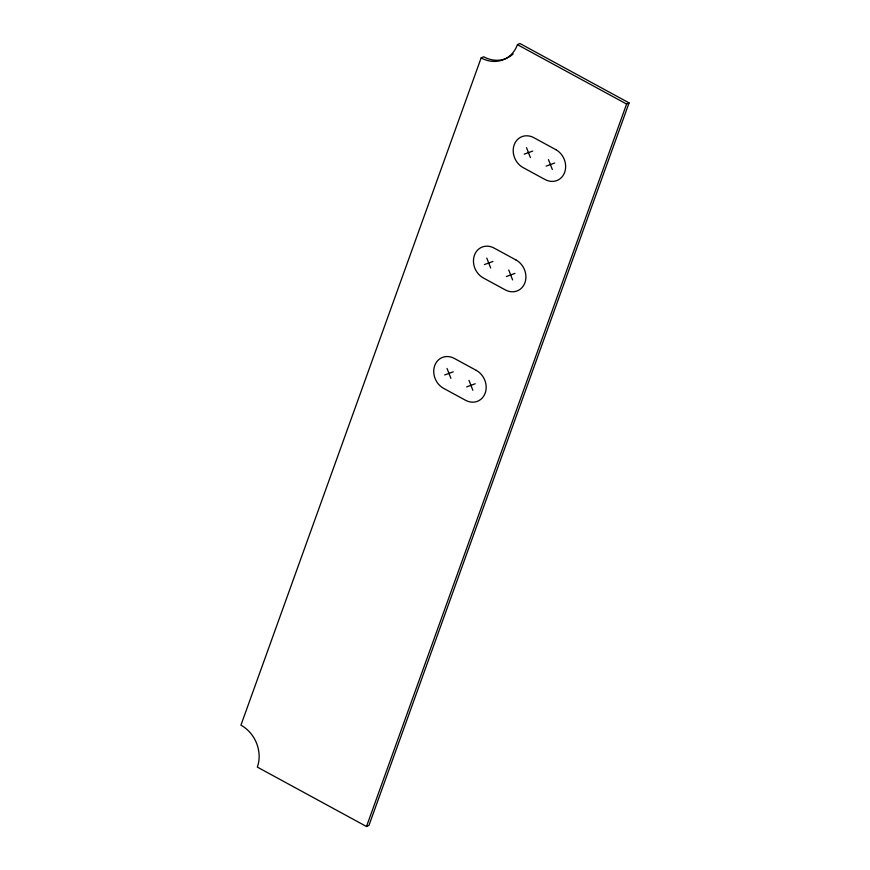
<?xml version="1.0" encoding="UTF-8"?>
<svg xmlns="http://www.w3.org/2000/svg" width="870" height="870" viewBox="0 0 870 870"><rect width="100%" height="100%" fill="white"/><g stroke="black" fill="none" stroke-linecap="round" stroke-linejoin="round"><path stroke-width="1.3" d="M481.143 57.92L240.925 725.178A31.864 27.285 65 0 1 257.335 767.101L366.498 826.5L368.978 825.347L629.075 102.899L519.912 43.5L517.433 44.653A31.864 27.285 65 0 1 481.143 57.92L483.633 56.757A31.864 27.285 65 0 0 513.159 53.907M366.498 826.5L626.596 104.052L629.075 102.899M524.175 154.186L532.723 151.065M546.132 166.137L554.679 163.005M484.427 264.567L492.985 261.446M506.383 276.519L514.942 273.387M444.69 374.948L453.248 371.827M466.646 386.9L475.194 383.768M517.433 44.653L626.596 104.052M548.47 159.623L552.341 169.509M526.513 147.683L530.385 157.568M508.732 270.015L512.593 279.89M486.776 258.064L490.637 267.949M468.984 380.397L472.856 390.271M447.028 368.445L450.899 378.33M555.789 149.618L533.832 137.677A17.259 14.779 65 0 0 514.181 144.855A17.259 14.779 65 0 0 523.066 167.573L545.022 179.514A17.259 14.779 65 0 0 564.673 172.336A17.259 14.779 65 0 0 555.789 149.618M516.04 260L494.084 248.059A17.259 14.779 65 0 0 474.433 255.236A17.259 14.779 65 0 0 483.328 277.954L505.285 289.895A17.259 14.779 65 0 0 524.936 282.717A17.259 14.779 65 0 0 516.04 260M476.303 370.381L454.347 358.44A17.259 14.779 65 0 0 434.695 365.617A17.259 14.779 65 0 0 443.591 388.335L465.537 400.276A17.259 14.779 65 0 0 485.199 393.099A17.259 14.779 65 0 0 476.303 370.381"/></g></svg>
